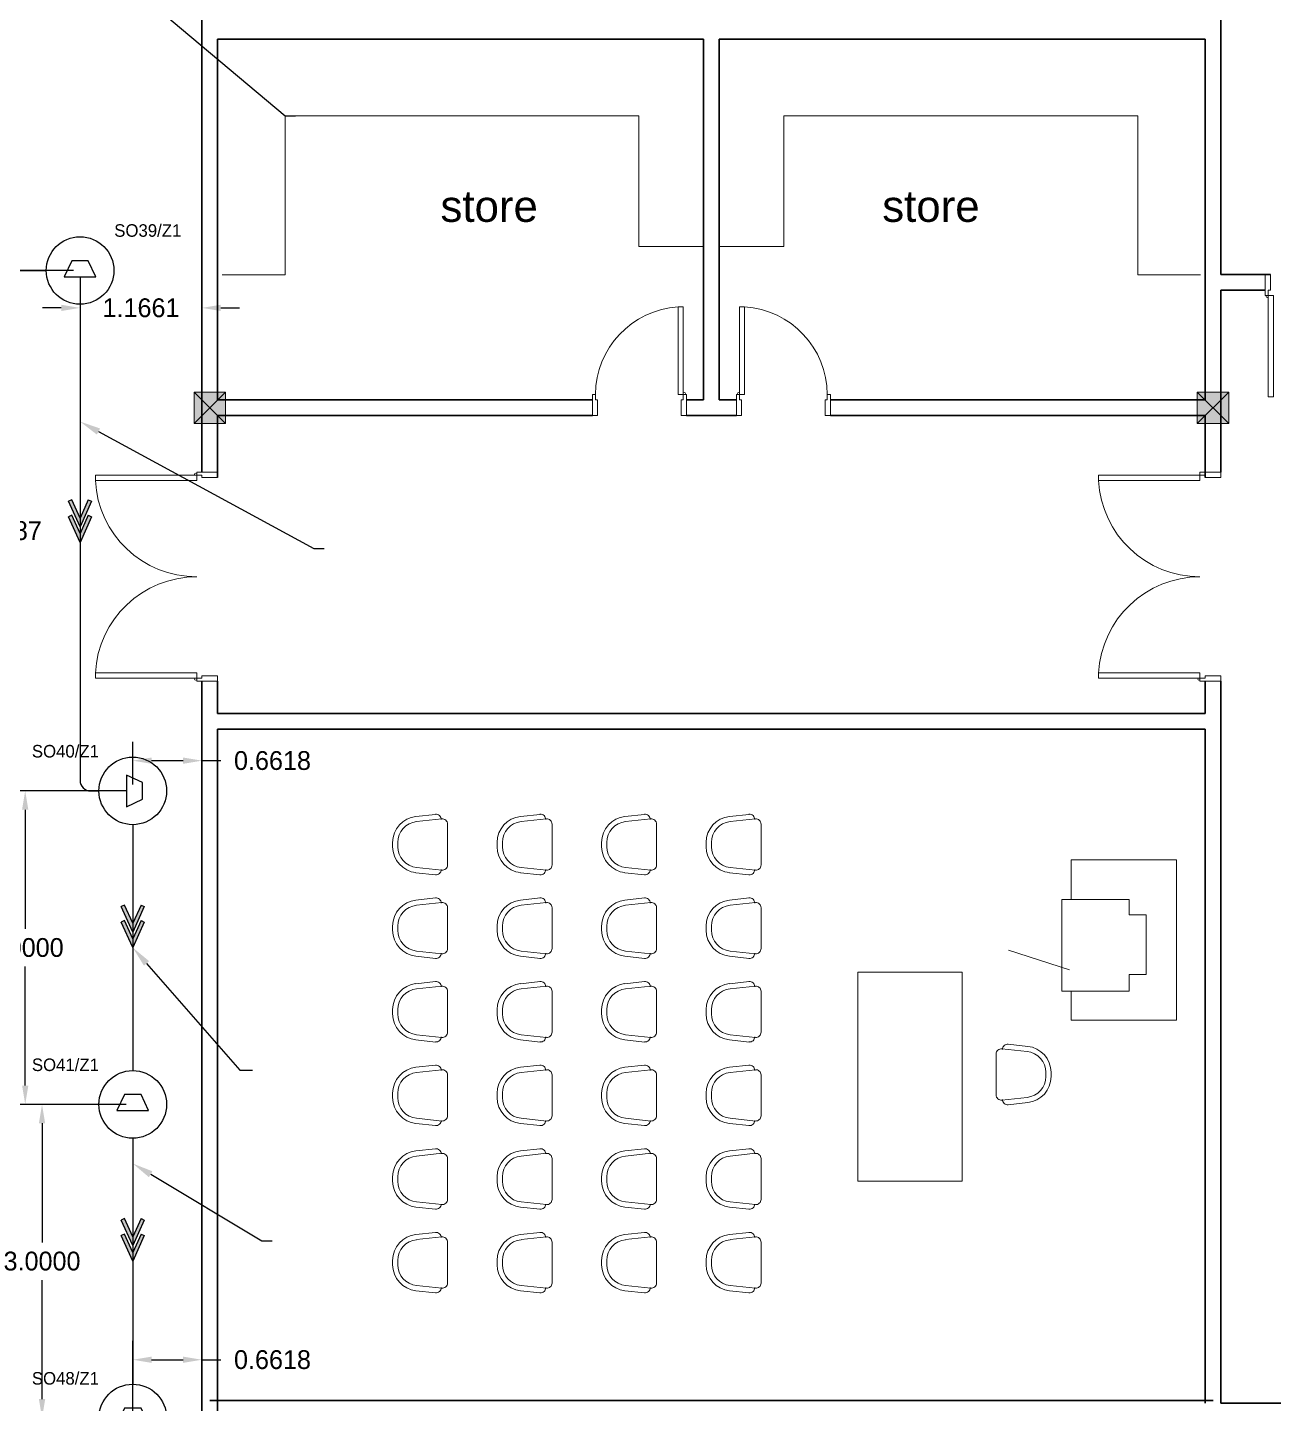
# Model space of a CAD drawing. Extents: x -3767 to 3861, y 250 to 646.
# Drawn here: x 15.66 to 27.58, y 348.67 to 361.84 of the extents above; entities that cross this region are included whole.
import ezdxf
from ezdxf import colors
from ezdxf.entities.mleader import LeaderData, LeaderLine
from ezdxf.enums import TextEntityAlignment as Align
from ezdxf.math import Vec2, Vec3

# ---------------------------------------------------------------- set-up
doc = ezdxf.new("R2010")
doc.units = 0
doc.header["$LTSCALE"] = 0.15
doc.layers.get('0').update_dxf_attribs({"color": 252})
doc.layers.get('Defpoints').update_dxf_attribs({"color": 252})
for name, color, linetype, lineweight in [('0 criticalllllll', 4, 'Continuous', 13), ('anal', 252, 'Continuous', 20), ('DOOR', 252, 'Continuous', 20), ('elev', 252, 'Continuous', 9), ('FUR', 252, 'Continuous', 9), ('sofa', 252, 'Continuous', 9), ('wall', 252, 'Continuous', 30)]:
    doc.layers.add(name, color=color, linetype=linetype, lineweight=lineweight)
for name, color, linetype in [('0 sockets', 252, 'Continuous'), ('0 sound', 252, 'Continuous'), ('00-BT-TEXT', 2, 'Continuous'), ('AUTOINCR', 7, 'Continuous'), ('d1', 252, 'Continuous'), ('FIRE_LOOP', 7, 'Continuous')]:
    doc.layers.add(name, color=color, linetype=linetype)
doc.dimstyles.get("Standard").update_dxf_attribs({"dimtxt": 0.18, "dimasz": 0.18, "dimexe": 0.18, "dimexo": 0.0625, "dimgap": 0.09, "dimtad": 0, "dimtih": 1, "dimtoh": 1, "dimdec": 4, "dimzin": 0, "dimdsep": 46, "dimtxsty": 'Standard', "dimcen": 0.09, "dimadec": 0, "dimazin": 0, "dimtfac": 1, "dimtdec": 4, "dimtofl": 0, "dimtmove": 0, "dimatfit": 3, "dimfxl": 1, "dimtolj": 1, "dimtzin": 0, "dimarcsym": 0})

# ---------------------------------------------------------------- blocks, each defined once
blk = doc.blocks.new('ARCH')
at = {"layer": 'anal'}
for points in [[(17.55, 358.35), (17.25, 358.35), (17.25, 358.05), (17.55, 358.05)], [(27.15, 358.35), (26.85, 358.35), (26.85, 358.05), (27.15, 358.05)]]:
    blk.add_hatch(color=256, dxfattribs=at).paths.add_polyline_path(points)
for p, q in [((17.25, 358.35), (17.55, 358.05)), ((17.55, 358.35), (17.25, 358.05)), ((17.55, 358.35), (17.25, 358.35)), ((17.25, 358.35), (17.25, 358.05)), ((17.55, 358.05), (17.55, 358.35)), ((26.85, 358.35), (27.15, 358.05)), ((27.15, 358.35), (26.85, 358.05)), ((27.15, 358.35), (26.85, 358.35)), ((26.85, 358.35), (26.85, 358.05)), ((27.15, 358.05), (27.15, 358.35)), ((17.25, 358.05), (17.55, 358.05)), ((26.85, 358.05), (27.15, 358.05))]:
    blk.add_line(p, q, dxfattribs=at)
at = {"layer": 'DOOR'}
for points in [[(27.529, 359.275), (27.499, 359.275), (27.499, 359.475), (27.549, 359.475), (27.549, 359.325), (27.529, 359.325)], [(27.529, 359.275), (27.529, 358.305), (27.579, 358.305), (27.579, 359.275)], [(21.931, 358.325), (21.931, 359.165), (21.883, 359.165), (21.883, 358.325)], [(22.469, 358.325), (22.469, 359.165), (22.517, 359.165), (22.517, 358.325)], [(21.091, 358.325), (21.061, 358.325), (21.061, 358.125), (21.111, 358.125), (21.111, 358.275), (21.091, 358.275)], [(21.931, 358.325), (21.961, 358.325), (21.961, 358.125), (21.911, 358.125), (21.911, 358.275), (21.931, 358.275)], [(22.469, 358.325), (22.439, 358.325), (22.439, 358.125), (22.489, 358.125), (22.489, 358.275), (22.469, 358.275)], [(23.309, 358.325), (23.339, 358.325), (23.339, 358.125), (23.289, 358.125), (23.289, 358.275), (23.309, 358.275)], [(17.275, 357.553), (17.275, 357.583), (17.475, 357.583), (17.475, 357.533), (17.325, 357.533), (17.325, 357.553)], [(26.875, 357.553), (26.875, 357.583), (27.075, 357.583), (27.075, 357.533), (26.925, 357.533), (26.925, 357.553)], [(17.275, 357.553), (16.305, 357.553), (16.305, 357.503), (17.275, 357.503)], [(26.875, 357.553), (25.905, 357.553), (25.905, 357.503), (26.875, 357.503)], [(17.275, 355.613), (16.305, 355.613), (16.305, 355.663), (17.275, 355.663)], [(17.275, 355.613), (17.275, 355.583), (17.475, 355.583), (17.475, 355.633), (17.325, 355.633), (17.325, 355.613)], [(26.875, 355.613), (25.905, 355.613), (25.905, 355.663), (26.875, 355.663)], [(26.875, 355.613), (26.875, 355.583), (27.075, 355.583), (27.075, 355.633), (26.925, 355.633), (26.925, 355.613)]]:
    blk.add_lwpolyline(points, close=True, dxfattribs=at)
for centre in [(27.519, 359.265), (21.941, 358.335), (22.459, 358.335), (17.265, 357.563), (17.265, 355.603), (26.865, 355.603)]:
    blk.add_circle(centre, 0.01, dxfattribs=at)
for centre, radius, start, end in [((21.936, 358.322), 0.845, 93.6111, 179.7782), ((22.464, 358.322), 0.845, 0.2218, 86.3889), ((17.275, 357.553), 0.971, 182.9508, 270), ((26.875, 357.553), 0.971, 182.9508, 270), ((17.275, 355.611), 0.971, 90, 177.0492), ((26.875, 355.611), 0.971, 90, 177.0492)]:
    blk.add_arc(centre, radius, start, end, dxfattribs=at)
at = {"layer": 'elev', "ltscale": 0.5}
for p, q in [((26.651, 353.873), (25.642, 353.873)), ((25.642, 353.873), (25.642, 353.493)), ((26.651, 352.339), (26.651, 353.873)), ((25.555, 353.493), (25.555, 352.617)), ((26.198, 353.493), (25.555, 353.493)), ((26.198, 353.347), (26.198, 353.493)), ((26.359, 353.347), (26.198, 353.347)), ((26.359, 352.777), (26.359, 353.347)), ((25.628, 352.821), (25.043, 353.011)), ((26.198, 352.777), (26.359, 352.777)), ((26.198, 352.617), (26.198, 352.777)), ((25.555, 352.617), (26.198, 352.617)), ((25.642, 352.617), (25.642, 352.339)), ((25.642, 352.339), (26.651, 352.339))]:
    blk.add_line(p, q, dxfattribs=at)
at = {"layer": 'FUR'}
for p, q in [((19.56, 354.309), (19.373, 354.289)), ((20.56, 354.309), (20.373, 354.289)), ((21.56, 354.309), (21.373, 354.289)), ((22.56, 354.309), (22.373, 354.289)), ((19.621, 354.266), (19.379, 354.24)), ((19.675, 354.216), (19.675, 353.825)), ((20.621, 354.266), (20.379, 354.24)), ((20.675, 354.216), (20.675, 353.825)), ((21.621, 354.266), (21.379, 354.24)), ((21.675, 354.216), (21.675, 353.825)), ((22.621, 354.266), (22.379, 354.24)), ((22.675, 354.216), (22.675, 353.825)), ((19.15, 354), (19.15, 354.041)), ((19.2, 354), (19.2, 354.041)), ((20.15, 354), (20.15, 354.041)), ((20.2, 354), (20.2, 354.041)), ((21.15, 354), (21.15, 354.041)), ((21.2, 354), (21.2, 354.041)), ((22.15, 354), (22.15, 354.041)), ((22.2, 354), (22.2, 354.041)), ((19.56, 353.731), (19.373, 353.751)), ((19.621, 353.775), (19.379, 353.801)), ((20.56, 353.731), (20.373, 353.751)), ((20.621, 353.775), (20.379, 353.801)), ((21.56, 353.731), (21.373, 353.751)), ((21.621, 353.775), (21.379, 353.801)), ((22.56, 353.731), (22.373, 353.751)), ((22.621, 353.775), (22.379, 353.801)), ((19.56, 353.509), (19.373, 353.489)), ((20.56, 353.509), (20.373, 353.489)), ((21.56, 353.509), (21.373, 353.489)), ((22.56, 353.509), (22.373, 353.489)), ((19.621, 353.466), (19.379, 353.44)), ((19.675, 353.416), (19.675, 353.025)), ((20.621, 353.466), (20.379, 353.44)), ((20.675, 353.416), (20.675, 353.025)), ((21.621, 353.466), (21.379, 353.44)), ((21.675, 353.416), (21.675, 353.025)), ((22.621, 353.466), (22.379, 353.44)), ((22.675, 353.416), (22.675, 353.025)), ((19.15, 353.2), (19.15, 353.241)), ((19.2, 353.2), (19.2, 353.241)), ((20.15, 353.2), (20.15, 353.241)), ((20.2, 353.2), (20.2, 353.241)), ((21.15, 353.2), (21.15, 353.241)), ((21.2, 353.2), (21.2, 353.241)), ((22.15, 353.2), (22.15, 353.241)), ((22.2, 353.2), (22.2, 353.241)), ((19.621, 352.975), (19.379, 353.001)), ((20.621, 352.975), (20.379, 353.001)), ((21.621, 352.975), (21.379, 353.001)), ((22.621, 352.975), (22.379, 353.001)), ((19.56, 352.931), (19.373, 352.951)), ((20.56, 352.931), (20.373, 352.951)), ((21.56, 352.931), (21.373, 352.951)), ((22.56, 352.931), (22.373, 352.951)), ((19.56, 352.709), (19.373, 352.689)), ((20.56, 352.709), (20.373, 352.689)), ((21.56, 352.709), (21.373, 352.689)), ((22.56, 352.709), (22.373, 352.689)), ((23.6, 352.8), (23.6, 350.8)), ((24.6, 352.8), (23.6, 352.8)), ((24.6, 350.8), (24.6, 352.8)), ((19.621, 352.666), (19.379, 352.64)), ((19.675, 352.616), (19.675, 352.225)), ((20.621, 352.666), (20.379, 352.64)), ((20.675, 352.616), (20.675, 352.225)), ((21.621, 352.666), (21.379, 352.64)), ((21.675, 352.616), (21.675, 352.225)), ((22.621, 352.666), (22.379, 352.64)), ((22.675, 352.616), (22.675, 352.225)), ((19.15, 352.4), (19.15, 352.441)), ((19.2, 352.4), (19.2, 352.441)), ((20.15, 352.4), (20.15, 352.441)), ((20.2, 352.4), (20.2, 352.441)), ((21.15, 352.4), (21.15, 352.441)), ((21.2, 352.4), (21.2, 352.441)), ((22.15, 352.4), (22.15, 352.441)), ((22.2, 352.4), (22.2, 352.441)), ((19.621, 352.175), (19.379, 352.201)), ((20.621, 352.175), (20.379, 352.201)), ((21.621, 352.175), (21.379, 352.201)), ((22.621, 352.175), (22.379, 352.201)), ((19.56, 352.131), (19.373, 352.151)), ((20.56, 352.131), (20.373, 352.151)), ((21.56, 352.131), (21.373, 352.151)), ((22.56, 352.131), (22.373, 352.151)), ((24.979, 352.066), (25.221, 352.04)), ((25.04, 352.109), (25.227, 352.089)), ((19.56, 351.909), (19.373, 351.889)), ((20.56, 351.909), (20.373, 351.889)), ((21.56, 351.909), (21.373, 351.889)), ((22.56, 351.909), (22.373, 351.889)), ((24.925, 352.016), (24.925, 351.625)), ((19.621, 351.866), (19.379, 351.84)), ((19.675, 351.816), (19.675, 351.425)), ((20.621, 351.866), (20.379, 351.84)), ((20.675, 351.816), (20.675, 351.425)), ((21.621, 351.866), (21.379, 351.84)), ((21.675, 351.816), (21.675, 351.425)), ((22.621, 351.866), (22.379, 351.84)), ((22.675, 351.816), (22.675, 351.425)), ((25.4, 351.8), (25.4, 351.841)), ((25.45, 351.8), (25.45, 351.841)), ((19.15, 351.6), (19.15, 351.641)), ((19.2, 351.6), (19.2, 351.641)), ((20.15, 351.6), (20.15, 351.641)), ((20.2, 351.6), (20.2, 351.641)), ((21.15, 351.6), (21.15, 351.641)), ((21.2, 351.6), (21.2, 351.641)), ((22.15, 351.6), (22.15, 351.641)), ((22.2, 351.6), (22.2, 351.641)), ((24.979, 351.575), (25.221, 351.601)), ((25.04, 351.531), (25.227, 351.551)), ((19.621, 351.375), (19.379, 351.401)), ((20.621, 351.375), (20.379, 351.401)), ((21.621, 351.375), (21.379, 351.401)), ((22.621, 351.375), (22.379, 351.401)), ((19.56, 351.331), (19.373, 351.351)), ((20.56, 351.331), (20.373, 351.351)), ((21.56, 351.331), (21.373, 351.351)), ((22.56, 351.331), (22.373, 351.351)), ((19.56, 351.109), (19.373, 351.089)), ((20.56, 351.109), (20.373, 351.089)), ((21.56, 351.109), (21.373, 351.089)), ((22.56, 351.109), (22.373, 351.089)), ((19.621, 351.066), (19.379, 351.04)), ((19.675, 351.016), (19.675, 350.625)), ((20.621, 351.066), (20.379, 351.04)), ((20.675, 351.016), (20.675, 350.625)), ((21.621, 351.066), (21.379, 351.04)), ((21.675, 351.016), (21.675, 350.625)), ((22.621, 351.066), (22.379, 351.04)), ((22.675, 351.016), (22.675, 350.625)), ((19.15, 350.8), (19.15, 350.841)), ((19.2, 350.8), (19.2, 350.841)), ((20.15, 350.8), (20.15, 350.841)), ((20.2, 350.8), (20.2, 350.841)), ((21.15, 350.8), (21.15, 350.841)), ((21.2, 350.8), (21.2, 350.841)), ((22.15, 350.8), (22.15, 350.841)), ((22.2, 350.8), (22.2, 350.841)), ((23.6, 350.8), (24.6, 350.8)), ((19.621, 350.575), (19.379, 350.601)), ((20.621, 350.575), (20.379, 350.601)), ((21.621, 350.575), (21.379, 350.601)), ((22.621, 350.575), (22.379, 350.601)), ((19.56, 350.531), (19.373, 350.551)), ((20.56, 350.531), (20.373, 350.551)), ((21.56, 350.531), (21.373, 350.551)), ((22.56, 350.531), (22.373, 350.551)), ((19.56, 350.309), (19.373, 350.289)), ((19.621, 350.266), (19.379, 350.24)), ((19.675, 350.216), (19.675, 349.825)), ((20.56, 350.309), (20.373, 350.289)), ((20.621, 350.266), (20.379, 350.24)), ((20.675, 350.216), (20.675, 349.825)), ((21.56, 350.309), (21.373, 350.289)), ((21.621, 350.266), (21.379, 350.24)), ((21.675, 350.216), (21.675, 349.825)), ((22.56, 350.309), (22.373, 350.289)), ((22.621, 350.266), (22.379, 350.24)), ((22.675, 350.216), (22.675, 349.825)), ((19.15, 350), (19.15, 350.041)), ((19.2, 350), (19.2, 350.041)), ((20.15, 350), (20.15, 350.041)), ((20.2, 350), (20.2, 350.041)), ((21.15, 350), (21.15, 350.041)), ((21.2, 350), (21.2, 350.041)), ((22.15, 350), (22.15, 350.041)), ((22.2, 350), (22.2, 350.041)), ((19.621, 349.775), (19.379, 349.801)), ((20.621, 349.775), (20.379, 349.801)), ((21.621, 349.775), (21.379, 349.801)), ((22.621, 349.775), (22.379, 349.801)), ((19.56, 349.731), (19.373, 349.751)), ((20.56, 349.731), (20.373, 349.751)), ((21.56, 349.731), (21.373, 349.751)), ((22.56, 349.731), (22.373, 349.751))]:
    blk.add_line(p, q, dxfattribs=at)
for centre, radius, start, end in [((19.4, 354.041), 0.25, 96.143, 180), ((19.565, 354.26), 0.05, 0, 96.143), ((20.4, 354.041), 0.25, 96.143, 180), ((20.565, 354.26), 0.05, 0, 96.143), ((21.4, 354.041), 0.25, 96.143, 180), ((21.565, 354.26), 0.05, 0, 96.143), ((22.4, 354.041), 0.25, 96.143, 180), ((22.565, 354.26), 0.05, 0, 96.143), ((19.4, 354.041), 0.2, 96.143, 180), ((19.625, 354.216), 0.05, 0, 94.9697), ((20.4, 354.041), 0.2, 96.143, 180), ((20.625, 354.216), 0.05, 0, 94.9697), ((21.4, 354.041), 0.2, 96.143, 180), ((21.625, 354.216), 0.05, 0, 94.9697), ((22.4, 354.041), 0.2, 96.143, 180), ((22.625, 354.216), 0.05, 0, 94.9697), ((19.4, 354), 0.25, 180, 263.857), ((19.4, 354), 0.2, 180, 263.857), ((20.4, 354), 0.25, 180, 263.857), ((20.4, 354), 0.2, 180, 263.857), ((21.4, 354), 0.25, 180, 263.857), ((21.4, 354), 0.2, 180, 263.857), ((22.4, 354), 0.25, 180, 263.857), ((22.4, 354), 0.2, 180, 263.857), ((19.565, 353.781), 0.05, 263.857, 0), ((19.625, 353.825), 0.05, 265.0303, 0), ((20.565, 353.781), 0.05, 263.857, 0), ((20.625, 353.825), 0.05, 265.0303, 0), ((21.565, 353.781), 0.05, 263.857, 0), ((21.625, 353.825), 0.05, 265.0303, 0), ((22.565, 353.781), 0.05, 263.857, 0), ((22.625, 353.825), 0.05, 265.0303, 0), ((19.4, 353.241), 0.25, 96.143, 180), ((19.565, 353.46), 0.05, 0, 96.143), ((20.4, 353.241), 0.25, 96.143, 180), ((20.565, 353.46), 0.05, 0, 96.143), ((21.4, 353.241), 0.25, 96.143, 180), ((21.565, 353.46), 0.05, 0, 96.143), ((22.4, 353.241), 0.25, 96.143, 180), ((22.565, 353.46), 0.05, 0, 96.143), ((19.4, 353.241), 0.2, 96.143, 180), ((19.625, 353.416), 0.05, 0, 94.9697), ((20.4, 353.241), 0.2, 96.143, 180), ((20.625, 353.416), 0.05, 0, 94.9697), ((21.4, 353.241), 0.2, 96.143, 180), ((21.625, 353.416), 0.05, 0, 94.9697), ((22.4, 353.241), 0.2, 96.143, 180), ((22.625, 353.416), 0.05, 0, 94.9697), ((19.4, 353.2), 0.25, 180, 263.857), ((19.4, 353.2), 0.2, 180, 263.857), ((20.4, 353.2), 0.25, 180, 263.857), ((20.4, 353.2), 0.2, 180, 263.857), ((21.4, 353.2), 0.25, 180, 263.857), ((21.4, 353.2), 0.2, 180, 263.857), ((22.4, 353.2), 0.25, 180, 263.857), ((22.4, 353.2), 0.2, 180, 263.857), ((19.565, 352.981), 0.05, 263.857, 0), ((19.625, 353.025), 0.05, 265.0303, 0), ((20.565, 352.981), 0.05, 263.857, 0), ((20.625, 353.025), 0.05, 265.0303, 0), ((21.565, 352.981), 0.05, 263.857, 0), ((21.625, 353.025), 0.05, 265.0303, 0), ((22.565, 352.981), 0.05, 263.857, 0), ((22.625, 353.025), 0.05, 265.0303, 0), ((19.4, 352.441), 0.25, 96.143, 180), ((19.565, 352.66), 0.05, 0, 96.143), ((20.4, 352.441), 0.25, 96.143, 180), ((20.565, 352.66), 0.05, 0, 96.143), ((21.4, 352.441), 0.25, 96.143, 180), ((21.565, 352.66), 0.05, 0, 96.143), ((22.4, 352.441), 0.25, 96.143, 180), ((22.565, 352.66), 0.05, 0, 96.143), ((19.4, 352.441), 0.2, 96.143, 180), ((19.625, 352.616), 0.05, 0, 94.9697), ((20.4, 352.441), 0.2, 96.143, 180), ((20.625, 352.616), 0.05, 0, 94.9697), ((21.4, 352.441), 0.2, 96.143, 180), ((21.625, 352.616), 0.05, 0, 94.9697), ((22.4, 352.441), 0.2, 96.143, 180), ((22.625, 352.616), 0.05, 0, 94.9697), ((19.4, 352.4), 0.25, 180, 263.857), ((19.4, 352.4), 0.2, 180, 263.857), ((20.4, 352.4), 0.25, 180, 263.857), ((20.4, 352.4), 0.2, 180, 263.857), ((21.4, 352.4), 0.25, 180, 263.857), ((21.4, 352.4), 0.2, 180, 263.857), ((22.4, 352.4), 0.25, 180, 263.857), ((22.4, 352.4), 0.2, 180, 263.857), ((19.565, 352.181), 0.05, 263.857, 0), ((19.625, 352.225), 0.05, 265.0303, 0), ((20.565, 352.181), 0.05, 263.857, 0), ((20.625, 352.225), 0.05, 265.0303, 0), ((21.565, 352.181), 0.05, 263.857, 0), ((21.625, 352.225), 0.05, 265.0303, 0), ((22.565, 352.181), 0.05, 263.857, 0), ((22.625, 352.225), 0.05, 265.0303, 0), ((24.975, 352.016), 0.05, 85.0303, 180), ((25.035, 352.06), 0.05, 83.857, 180), ((25.2, 351.841), 0.2, 0, 83.857), ((25.2, 351.841), 0.25, 0, 83.857), ((19.565, 351.86), 0.05, 0, 96.143), ((20.565, 351.86), 0.05, 0, 96.143), ((21.565, 351.86), 0.05, 0, 96.143), ((22.565, 351.86), 0.05, 0, 96.143), ((19.4, 351.641), 0.25, 96.143, 180), ((19.4, 351.641), 0.2, 96.143, 180), ((19.625, 351.816), 0.05, 0, 94.9697), ((20.4, 351.641), 0.25, 96.143, 180), ((20.4, 351.641), 0.2, 96.143, 180), ((20.625, 351.816), 0.05, 0, 94.9697), ((21.4, 351.641), 0.25, 96.143, 180), ((21.4, 351.641), 0.2, 96.143, 180), ((21.625, 351.816), 0.05, 0, 94.9697), ((22.4, 351.641), 0.25, 96.143, 180), ((22.4, 351.641), 0.2, 96.143, 180), ((22.625, 351.816), 0.05, 0, 94.9697), ((25.2, 351.8), 0.2, 276.143, 0), ((25.2, 351.8), 0.25, 276.143, 0), ((19.4, 351.6), 0.25, 180, 263.857), ((19.4, 351.6), 0.2, 180, 263.857), ((20.4, 351.6), 0.25, 180, 263.857), ((20.4, 351.6), 0.2, 180, 263.857), ((21.4, 351.6), 0.25, 180, 263.857), ((21.4, 351.6), 0.2, 180, 263.857), ((22.4, 351.6), 0.25, 180, 263.857), ((22.4, 351.6), 0.2, 180, 263.857), ((24.975, 351.625), 0.05, 180, 274.9697), ((25.035, 351.581), 0.05, 180, 276.143), ((19.565, 351.381), 0.05, 263.857, 0), ((19.625, 351.425), 0.05, 265.0303, 0), ((20.565, 351.381), 0.05, 263.857, 0), ((20.625, 351.425), 0.05, 265.0303, 0), ((21.565, 351.381), 0.05, 263.857, 0), ((21.625, 351.425), 0.05, 265.0303, 0), ((22.565, 351.381), 0.05, 263.857, 0), ((22.625, 351.425), 0.05, 265.0303, 0), ((19.565, 351.06), 0.05, 0, 96.143), ((20.565, 351.06), 0.05, 0, 96.143), ((21.565, 351.06), 0.05, 0, 96.143), ((22.565, 351.06), 0.05, 0, 96.143), ((19.4, 350.841), 0.25, 96.143, 180), ((19.4, 350.841), 0.2, 96.143, 180), ((19.625, 351.016), 0.05, 0, 94.9697), ((20.4, 350.841), 0.25, 96.143, 180), ((20.4, 350.841), 0.2, 96.143, 180), ((20.625, 351.016), 0.05, 0, 94.9697), ((21.4, 350.841), 0.25, 96.143, 180), ((21.4, 350.841), 0.2, 96.143, 180), ((21.625, 351.016), 0.05, 0, 94.9697), ((22.4, 350.841), 0.25, 96.143, 180), ((22.4, 350.841), 0.2, 96.143, 180), ((22.625, 351.016), 0.05, 0, 94.9697), ((19.4, 350.8), 0.25, 180, 263.857), ((19.4, 350.8), 0.2, 180, 263.857), ((20.4, 350.8), 0.25, 180, 263.857), ((20.4, 350.8), 0.2, 180, 263.857), ((21.4, 350.8), 0.25, 180, 263.857), ((21.4, 350.8), 0.2, 180, 263.857), ((22.4, 350.8), 0.25, 180, 263.857), ((22.4, 350.8), 0.2, 180, 263.857), ((19.625, 350.625), 0.05, 265.0303, 0), ((20.625, 350.625), 0.05, 265.0303, 0), ((21.625, 350.625), 0.05, 265.0303, 0), ((22.625, 350.625), 0.05, 265.0303, 0), ((19.565, 350.581), 0.05, 263.857, 0), ((20.565, 350.581), 0.05, 263.857, 0), ((21.565, 350.581), 0.05, 263.857, 0), ((22.565, 350.581), 0.05, 263.857, 0), ((19.4, 350.041), 0.25, 96.143, 180), ((19.4, 350.041), 0.2, 96.143, 180), ((19.565, 350.26), 0.05, 0, 96.143), ((19.625, 350.216), 0.05, 0, 94.9697), ((20.4, 350.041), 0.25, 96.143, 180), ((20.4, 350.041), 0.2, 96.143, 180), ((20.565, 350.26), 0.05, 0, 96.143), ((20.625, 350.216), 0.05, 0, 94.9697), ((21.4, 350.041), 0.25, 96.143, 180), ((21.4, 350.041), 0.2, 96.143, 180), ((21.565, 350.26), 0.05, 0, 96.143), ((21.625, 350.216), 0.05, 0, 94.9697), ((22.4, 350.041), 0.25, 96.143, 180), ((22.4, 350.041), 0.2, 96.143, 180), ((22.565, 350.26), 0.05, 0, 96.143), ((22.625, 350.216), 0.05, 0, 94.9697), ((19.4, 350), 0.25, 180, 263.857), ((19.4, 350), 0.2, 180, 263.857), ((20.4, 350), 0.25, 180, 263.857), ((20.4, 350), 0.2, 180, 263.857), ((21.4, 350), 0.25, 180, 263.857), ((21.4, 350), 0.2, 180, 263.857), ((22.4, 350), 0.25, 180, 263.857), ((22.4, 350), 0.2, 180, 263.857), ((19.625, 349.825), 0.05, 265.0303, 0), ((20.625, 349.825), 0.05, 265.0303, 0), ((21.625, 349.825), 0.05, 265.0303, 0), ((22.625, 349.825), 0.05, 265.0303, 0), ((19.565, 349.781), 0.05, 263.857, 0), ((20.565, 349.781), 0.05, 263.857, 0), ((21.565, 349.781), 0.05, 263.857, 0), ((22.565, 349.781), 0.05, 263.857, 0)]:
    blk.add_arc(centre, radius, start, end, dxfattribs=at)
at = {"layer": 'sofa'}
for p, q in [((18.12, 360.992), (21.506, 360.992)), ((18.12, 359.471), (18.12, 360.992)), ((21.506, 360.992), (21.506, 359.743)), ((22.894, 360.992), (22.894, 359.743)), ((26.28, 360.992), (22.894, 360.992)), ((26.28, 359.471), (26.28, 360.992)), ((21.506, 359.743), (22.125, 359.743)), ((22.894, 359.743), (22.275, 359.743)), ((17.52, 359.471), (18.12, 359.471)), ((26.88, 359.471), (26.28, 359.471))]:
    blk.add_line(p, q, dxfattribs=at)
at = {"layer": 'wall'}
for p, q in [((17.325, 365.475), (17.325, 357.583)), ((27.074, 362.204), (27.075, 359.475)), ((22.125, 361.725), (17.475, 361.725)), ((17.475, 361.725), (17.475, 360.675)), ((17.475, 361.725), (17.475, 358.275)), ((22.125, 361.725), (22.125, 358.275)), ((26.925, 361.725), (22.275, 361.725)), ((22.275, 361.725), (22.275, 358.275)), ((26.925, 361.725), (26.925, 360.675)), ((26.925, 361.725), (26.925, 358.275)), ((27.549, 359.475), (27.075, 359.475)), ((27.499, 359.325), (27.075, 359.325)), ((27.075, 359.325), (27.075, 358.275)), ((21.061, 358.275), (17.475, 358.275)), ((22.125, 358.275), (21.961, 358.275)), ((22.439, 358.275), (22.275, 358.275)), ((23.925, 358.275), (23.339, 358.275)), ((26.925, 358.275), (23.911, 358.275)), ((27.075, 358.282), (27.075, 357.583)), ((27.075, 358.282), (27.075, 357.583)), ((21.061, 358.125), (17.475, 358.125)), ((17.475, 358.125), (17.475, 357.533)), ((22.439, 358.125), (21.961, 358.125)), ((23.925, 358.125), (23.339, 358.125)), ((26.925, 358.125), (23.917, 358.125)), ((26.925, 358.125), (26.925, 357.533)), ((26.925, 358.125), (26.925, 357.533)), ((17.325, 355.583), (17.325, 348.6)), ((17.475, 355.583), (17.475, 355.275)), ((26.925, 355.583), (26.925, 355.275)), ((27.075, 355.583), (27.075, 348.675)), ((26.925, 355.451), (26.925, 355.275)), ((27.075, 355.401), (27.075, 352.8)), ((23.925, 355.275), (17.475, 355.275)), ((26.925, 355.275), (23.858, 355.275)), ((24, 355.125), (17.475, 355.125)), ((17.475, 355.125), (17.475, 348.6)), ((26.925, 355.125), (24, 355.125)), ((26.925, 355.125), (26.925, 354.525)), ((26.925, 355.125), (26.925, 354.525)), ((26.925, 354.525), (26.925, 353.75)), ((26.925, 354.525), (26.925, 353.75)), ((26.925, 353.823), (26.925, 352.983)), ((26.925, 353.65), (26.925, 353.15)), ((26.925, 353.15), (26.925, 353.65)), ((26.925, 353.65), (26.925, 353.15)), ((26.925, 353.65), (26.925, 353.15)), ((26.925, 353.05), (26.925, 348.675)), ((26.925, 353.05), (26.925, 352.8)), ((27, 348.7), (17.4, 348.7)), ((29.925, 348.675), (27.075, 348.675)), ((27, 348.5), (17.4, 348.5))]:
    blk.add_line(p, q, dxfattribs=at)
at = {"layer": 'd1', "char_height": 0.3, "width": 2.4256, "attachment_point": 1}
for insert in [(19.608, 360.278), (23.835, 360.278)]:
    blk.add_mtext('{\\fArial|b0|i0|c0|p34;store}', dxfattribs=dict(at, insert=insert))
blk = doc.blocks.new('T-PA01')
at = {"color": 6}
for p, q in [((36.5, 93.9), (-57.9, 48.8)), ((36.5, -93.9), (36.5, 93.9)), ((-57.9, 48.8), (-57.9, -48.8)), ((-57.9, -48.8), (36.5, -93.9))]:
    blk.add_line(p, q, dxfattribs=at)
blk.add_circle((0, 0), 200, dxfattribs=at)
blk = doc.blocks.new('*D135')
at = {"layer": '0 sound', "color": 0, "lineweight": -2, "transparency": 16777216}
for p, q in [((16.159, 359.45), (16.159, 358.975)), ((17.325, 359.45), (17.325, 358.975)), ((15.979, 359.155), (15.799, 359.155)), ((17.505, 359.155), (17.685, 359.155))]:
    blk.add_line(p, q, dxfattribs=at)
at = {"layer": '0 sound', "color": 0, "transparency": 16777216}
for points in [[(15.979, 359.185), (15.979, 359.125), (16.159, 359.155)], [(17.505, 359.185), (17.505, 359.125), (17.325, 359.155)]]:
    blk.add_solid(points, dxfattribs=at)
at = {"layer": 'Defpoints', "color": 0, "transparency": 16777216}
for p in [(16.159, 359.513), (17.325, 359.513), (17.325, 359.155)]:
    blk.add_point(p, dxfattribs=at)
at = {"layer": '0 sound', "color": 0, "transparency": 16777216, "insert": (16.742, 359.155), "char_height": 0.18, "attachment_point": 5}
blk.add_mtext('\\A1;1.1661', dxfattribs=at)
blk = doc.blocks.new('*D136')
at = {"layer": '0 sound', "color": 0, "lineweight": -2, "transparency": 16777216}
for p, q in [((16.096, 359.513), (15.245, 359.513)), ((15.425, 359.333), (15.425, 357.203)), ((15.425, 354.714), (15.425, 356.843)), ((16.601, 354.534), (15.245, 354.534))]:
    blk.add_line(p, q, dxfattribs=at)
at = {"layer": '0 sound', "color": 0, "transparency": 16777216}
for points in [[(15.395, 359.333), (15.455, 359.333), (15.425, 359.513)], [(15.395, 354.714), (15.455, 354.714), (15.425, 354.534)]]:
    blk.add_solid(points, dxfattribs=at)
at = {"layer": 'Defpoints', "color": 0, "transparency": 16777216}
for p in [(16.159, 359.513), (15.425, 354.534), (16.663, 354.534)]:
    blk.add_point(p, dxfattribs=at)
at = {"layer": '0 sound', "color": 0, "transparency": 16777216, "insert": (15.425, 357.023), "char_height": 0.18, "attachment_point": 5}
blk.add_mtext('\\A1;4.9787', dxfattribs=at)
blk = doc.blocks.new('*D137')
at = {"layer": '0 sound', "color": 0, "lineweight": -2, "transparency": 16777216}
for p, q in [((16.663, 354.596), (16.663, 355.003)), ((17.325, 354.596), (17.325, 355.003)), ((16.843, 354.823), (17.145, 354.823)), ((17.325, 354.823), (17.505, 354.823))]:
    blk.add_line(p, q, dxfattribs=at)
at = {"layer": '0 sound', "color": 0, "transparency": 16777216}
for points in [[(16.843, 354.853), (16.843, 354.793), (16.663, 354.823)], [(17.145, 354.853), (17.145, 354.793), (17.325, 354.823)]]:
    blk.add_solid(points, dxfattribs=at)
at = {"layer": 'Defpoints', "color": 0, "transparency": 16777216}
for p in [(17.325, 354.823), (16.663, 354.534), (17.325, 354.534)]:
    blk.add_point(p, dxfattribs=at)
at = {"layer": '0 sound', "color": 0, "transparency": 16777216, "insert": (18, 354.823), "char_height": 0.18, "attachment_point": 5}
blk.add_mtext('\\A1;0.6618', dxfattribs=at)
blk = doc.blocks.new('*D138')
at = {"layer": '0 sound', "color": 0, "lineweight": -2, "transparency": 16777216}
for p, q in [((16.601, 354.534), (15.454, 354.534)), ((15.634, 354.354), (15.634, 353.214)), ((15.634, 351.714), (15.634, 352.854)), ((16.601, 351.534), (15.454, 351.534))]:
    blk.add_line(p, q, dxfattribs=at)
at = {"layer": '0 sound', "color": 0, "transparency": 16777216}
for points in [[(15.604, 354.354), (15.664, 354.354), (15.634, 354.534)], [(15.604, 351.714), (15.664, 351.714), (15.634, 351.534)]]:
    blk.add_solid(points, dxfattribs=at)
at = {"layer": 'Defpoints', "color": 0, "transparency": 16777216}
for p in [(16.663, 354.534), (15.634, 351.534), (16.663, 351.534)]:
    blk.add_point(p, dxfattribs=at)
at = {"layer": '0 sound', "color": 0, "transparency": 16777216, "insert": (15.634, 353.034), "char_height": 0.18, "attachment_point": 5}
blk.add_mtext('\\A1;3.0000', dxfattribs=at)
blk = doc.blocks.new('*D139')
at = {"layer": '0 sound', "color": 0, "lineweight": -2, "transparency": 16777216}
for p, q in [((16.601, 351.534), (15.615, 351.534)), ((15.795, 351.354), (15.795, 350.214)), ((15.795, 348.714), (15.795, 349.854)), ((16.601, 348.534), (15.615, 348.534))]:
    blk.add_line(p, q, dxfattribs=at)
at = {"layer": '0 sound', "color": 0, "transparency": 16777216}
for points in [[(15.765, 351.354), (15.825, 351.354), (15.795, 351.534)], [(15.765, 348.714), (15.825, 348.714), (15.795, 348.534)]]:
    blk.add_solid(points, dxfattribs=at)
at = {"layer": 'Defpoints', "color": 0, "transparency": 16777216}
for p in [(16.663, 351.534), (15.795, 348.534), (16.663, 348.534)]:
    blk.add_point(p, dxfattribs=at)
at = {"layer": '0 sound', "color": 0, "transparency": 16777216, "insert": (15.795, 350.034), "char_height": 0.18, "attachment_point": 5}
blk.add_mtext('\\A1;3.0000', dxfattribs=at)
blk = doc.blocks.new('*D140')
at = {"layer": '0 sound', "color": 0, "lineweight": -2, "transparency": 16777216}
for p, q in [((16.663, 348.596), (16.663, 349.271)), ((17.325, 349.07), (17.325, 349.271)), ((16.843, 349.091), (17.145, 349.091)), ((17.325, 349.091), (17.505, 349.091))]:
    blk.add_line(p, q, dxfattribs=at)
at = {"layer": '0 sound', "color": 0, "transparency": 16777216}
for points in [[(16.843, 349.121), (16.843, 349.061), (16.663, 349.091)], [(17.145, 349.121), (17.145, 349.061), (17.325, 349.091)]]:
    blk.add_solid(points, dxfattribs=at)
at = {"layer": 'Defpoints', "color": 0, "transparency": 16777216}
for p in [(17.325, 349.091), (17.325, 349.008), (16.663, 348.534)]:
    blk.add_point(p, dxfattribs=at)
at = {"layer": '0 sound', "color": 0, "transparency": 16777216, "insert": (18, 349.091), "char_height": 0.18, "attachment_point": 5}
blk.add_mtext('\\A1;0.6618', dxfattribs=at)
blk = doc.blocks.new('ds')
h = blk.add_hatch(color=2)
h.dxf.hatch_style = 1
h.paths.add_polyline_path([(0.259, 0.079), (0.245, 0.11), (0, 0), (0.245, -0.11), (0.259, -0.079), (0.084, 0)])
at = {"layer": '0 sockets', "color": 3}
for points in [[(0.245, -0.11), (0, 0), (0.245, 0.11)], [(0.259, -0.079), (0.084, 0), (0.259, 0.079)], [(0.259, 0.079), (0.245, 0.11)], [(0.259, -0.079), (0.245, -0.11)]]:
    blk.add_lwpolyline(points, dxfattribs=at)
blk = doc.blocks.new('qa')
h = blk.add_hatch(color=1)
h.dxf.hatch_style = 1
h.paths.add_polyline_path([(0.259, 0.079), (0.245, 0.11), (0, 0), (0.245, -0.11), (0.259, -0.079), (0.084, 0)])
h.paths.add_polyline_path([(0.408, 0.079), (0.394, 0.11), (0.149, 0), (0.394, -0.11), (0.408, -0.079), (0.233, 0)])
h = blk.add_hatch(color=1)
h.dxf.hatch_style = 1
h.paths.add_polyline_path([(0.259, 0.079), (0.245, 0.11), (0, 0), (0.245, -0.11), (0.259, -0.079), (0.084, 0)])
at = {"layer": '0 sockets', "color": 3}
for p in [(0, 0), (0.149, 0)]:
    blk.add_blockref('ds', p, dxfattribs=at)

msp = doc.modelspace()

# ---------------------------------------------------------------- linework, layer by layer
at = {"layer": 'FIRE_LOOP', "color": 3}
for points in [[(14.17083, 362.36618), (14.17083, 359.61252, 0.41421356), (14.27083, 359.51252), (15.83551, 359.51252)], [(16.15894, 359.18909), (16.15894, 354.63381, 0.41421356), (16.25894, 354.53381), (16.3398, 354.53381)]]:
    msp.add_lwpolyline(points, format="xyb", dxfattribs=at)
for points in [[(16.66322, 354.21039), (16.66322, 351.85723)], [(16.66322, 351.21038), (16.66322, 348.85722)]]:
    msp.add_lwpolyline(points, dxfattribs=at)

# ---------------------------------------------------------------- block references
at = {"layer": '0 sockets', "color": 3}
msp.add_blockref('ARCH', (0, 0), dxfattribs=at)
at = {"layer": '0 sound', "xscale": 0.001617016088281897, "yscale": 0.001617016088281897, "zscale": 0.001617016088281897}
for p, rotation in [((16.15894, 359.51252), 270), ((16.66322, 354.53381), 180), ((16.66322, 351.5338), 270), ((16.66322, 348.53379), 270)]:
    msp.add_blockref('T-PA01', p, dxfattribs=dict(at, rotation=rotation))
at = {"layer": '0 sound', "color": 2, "rotation": 90}
for p in [(16.15894, 356.91145), (16.66322, 353.03381), (16.66322, 350.0338)]:
    msp.add_blockref('qa', p, dxfattribs=at)

# ---------------------------------------------------------------- texts
at = {"layer": 'AUTOINCR', "color": 1}
msp.add_text('SO39/Z1', height=0.12, dxfattribs=at).set_placement((16.48588, 359.79946), align=Align.BOTTOM_LEFT)
for s, p in [('SO40/Z1', (16.33982, 354.81721)), ('SO41/Z1', (16.33982, 351.8172)), ('SO48/Z1', (16.33982, 348.81719))]:
    msp.add_text(s, height=0.12, dxfattribs=at).set_placement(p, align=Align.BOTTOM_RIGHT)

# ---------------------------------------------------------------- dimensions: what is measured, and where the dimension line sits
at = {"layer": '0 sound', "color": 6}
for base, p1, p2, picture, middle in [((15.42486, 354.53381), (16.15894, 359.51252), (16.66322, 354.53381), '*D136', (15.42486, 357.02316)), ((15.63434, 351.5338), (16.66322, 354.53381), (16.66322, 351.5338), '*D138', (15.63434, 353.03381)), ((15.79477, 348.53379), (16.66322, 351.5338), (16.66322, 348.53379), '*D139', (15.79477, 350.0338))]:
    dim = msp.add_linear_dim(base=base, p1=p1, p2=p2, angle=90, dimstyle='Standard', dxfattribs=at)
    dim.commit()
    dim.dimension.update_dxf_attribs({"geometry": picture, "text_midpoint": middle})
for base, p1, p2, picture, middle in [((17.325, 359.15487), (16.15894, 359.51252), (17.325, 359.51252), '*D135', (16.74197, 359.15487)), ((17.325, 354.82322), (16.66322, 354.53381), (17.325, 354.53381), '*D137', (18, 354.82322)), ((17.325, 349.09114), (16.66322, 348.53379), (17.325, 349.008), '*D140', (18, 349.09114))]:
    dim = msp.add_linear_dim(base=base, p1=p1, p2=p2, dimstyle='Standard', dxfattribs=at)
    dim.commit()
    dim.dimension.update_dxf_attribs({"geometry": picture, "text_midpoint": middle})

# ---------------------------------------------------------------- leaders
at = {"layer": '0 criticalllllll', "color": 4}
ml = msp.add_multileader_mtext('Standard', dxfattribs=at)
ml.set_content('ZONE 02\\PUPVC CONDUIT 20 MM2\\P(2*1.5) MM2 CABLE\\PEXPOSED ABOVE FALSE CEILING\\PTYPICAL', color=6)
ml.set_leader_properties()
ml.build(insert=Vec2(0, 0))
ml.multileader.update_dxf_attribs({"text_right_attachment_type": 6, "dogleg_length": 0.1, "arrow_head_size": 0.2})
ctx = ml.context
ctx.base_point, ctx.char_height, ctx.arrow_head_size, ctx.landing_gap_size = Vec3(18.22021, 360.99174), 0.1, 0.2, 0.02
ctx.right_attachment = 6
notes = []
notes.append((ctx, [(0, (1, 1, 0), (18.12021, 360.99174), (1, 0), 0.1, [(0, [(16.10959, 362.68586)], 0, [])])]))
ctx.mtext.insert, ctx.mtext.width, ctx.mtext.flow_direction = Vec3(18.24021, 361.04174), 3780, 5
ml = msp.add_multileader_mtext('Standard', dxfattribs=at)
ml.set_content('ZONE 02\\PUPVC CONDUIT 20 MM2\\P(2*1.5) MM2 CABLE\\PEXPOSED ABOVE FALSE CEILING\\PTYPICAL', color=6)
ml.set_leader_properties()
ml.build(insert=Vec2(0, 0))
ml.multileader.update_dxf_attribs({"text_right_attachment_type": 6, "dogleg_length": 0.1, "arrow_head_size": 0.2})
ctx = ml.context
ctx.base_point, ctx.char_height, ctx.arrow_head_size, ctx.landing_gap_size = Vec3(56.16728, 359.43608), 0.1, 0.2, 0.02
ctx.right_attachment, ctx.text_align_type = 6, 2
notes.append((ctx, [(0, (1, 1, 0), (58.94062, 359.36608), (-1, 0), 0.1, [(0, [(62.96351, 357.58361)], 0, [])])]))
ctx.mtext.insert, ctx.mtext.width, ctx.mtext.alignment, ctx.mtext.flow_direction = Vec3(58.82062, 359.48608), 3780, 3, 5
ml = msp.add_multileader_mtext('Standard', dxfattribs=at)
ml.set_content('ZONE 02\\PUPVC CONDUIT 20 MM2\\P(2*1.5) MM2 CABLE\\PEXPOSED ABOVE FALSE CEILING\\PTYPICAL', color=6)
ml.set_leader_properties()
ml.build(insert=Vec2(0, 0))
ml.multileader.update_dxf_attribs({"text_right_attachment_type": 6, "dogleg_length": 0.1, "arrow_head_size": 0.2})
ctx = ml.context
ctx.base_point, ctx.char_height, ctx.arrow_head_size, ctx.landing_gap_size = Vec3(71.40167, 359.1825), 0.1, 0.2, 0.02
ctx.right_attachment, ctx.text_align_type = 6, 2
notes.append((ctx, [(0, (1, 1, 0), (74.175, 359.1125), (-1, 0), 0.1, [(0, [(77.07148, 357.05762)], 0, [])])]))
ctx.mtext.insert, ctx.mtext.width, ctx.mtext.alignment, ctx.mtext.flow_direction = Vec3(74.055, 359.2325), 3780, 3, 5
ml = msp.add_multileader_mtext('Standard', dxfattribs=at)
ml.set_content('ZONE 02\\PUPVC CONDUIT 20 MM2\\P(2*1.5) MM2 CABLE\\PEXPOSED ABOVE FALSE CEILING\\PTYPICAL', color=6)
ml.set_leader_properties()
ml.build(insert=Vec2(0, 0))
ml.multileader.update_dxf_attribs({"text_right_attachment_type": 6, "dogleg_length": 0.1, "arrow_head_size": 0.2})
ctx = ml.context
ctx.base_point, ctx.char_height, ctx.arrow_head_size, ctx.landing_gap_size = Vec3(50.04111, 358.95881), 0.1, 0.2, 0.02
ctx.right_attachment, ctx.text_align_type = 6, 2
notes.append((ctx, [(0, (1, 1, 0), (52.81445, 358.88881), (-1, 0), 0.1, [(0, [(54.56723, 357.59953)], 0, [])])]))
ctx.mtext.insert, ctx.mtext.width, ctx.mtext.alignment, ctx.mtext.flow_direction = Vec3(52.69445, 359.00881), 3780, 3, 5
ml = msp.add_multileader_mtext('Standard', dxfattribs=at)
ml.set_content('ZONE 02\\PUPVC CONDUIT 20 MM2\\P(2*1.5) MM2 CABLE\\PEXPOSED ABOVE FALSE CEILING\\PTYPICAL', color=6)
ml.set_leader_properties()
ml.build(insert=Vec2(0, 0))
ml.multileader.update_dxf_attribs({"text_right_attachment_type": 6, "dogleg_length": 0.1, "arrow_head_size": 0.2})
ctx = ml.context
ctx.base_point, ctx.char_height, ctx.arrow_head_size, ctx.landing_gap_size = Vec3(64.61909, 358.74002), 0.1, 0.2, 0.02
ctx.right_attachment, ctx.text_align_type = 6, 2
notes.append((ctx, [(0, (1, 1, 0), (67.39242, 358.67002), (-1, 0), 0.1, [(0, [(68.66827, 357.45762)], 0, [])])]))
ctx.mtext.insert, ctx.mtext.width, ctx.mtext.alignment, ctx.mtext.flow_direction = Vec3(67.27242, 358.79002), 3780, 3, 5
ml = msp.add_multileader_mtext('Standard', dxfattribs=at)
ml.set_content('ZONE 02\\PUPVC CONDUIT 20 MM2\\P(2*1.5) MM2 CABLE\\PEXPOSED ABOVE FALSE CEILING\\PTYPICAL', color=6)
ml.set_leader_properties()
ml.build(insert=Vec2(0, 0))
ml.multileader.update_dxf_attribs({"text_right_attachment_type": 6, "dogleg_length": 0.1, "arrow_head_size": 0.2})
ctx = ml.context
ctx.base_point, ctx.char_height, ctx.arrow_head_size, ctx.landing_gap_size = Vec3(18.49502, 356.85316), 0.1, 0.2, 0.02
ctx.right_attachment = 6
notes.append((ctx, [(0, (1, 1, 0), (18.39502, 356.85316), (1, 0), 0.1, [(0, [(16.15894, 358.0675)], 0, [])])]))
ctx.mtext.insert, ctx.mtext.width, ctx.mtext.flow_direction = Vec3(18.51502, 356.90316), 3780, 5
ml = msp.add_multileader_mtext('Standard', dxfattribs=at)
ml.set_content('ZONE 02\\PUPVC CONDUIT 20 MM2\\P(2*1.5) MM2 CABLE\\PEXPOSED ABOVE FALSE CEILING\\PTYPICAL', color=6)
ml.set_leader_properties()
ml.build(insert=Vec2(0, 0))
ml.multileader.update_dxf_attribs({"text_right_attachment_type": 6, "dogleg_length": 0.1, "arrow_head_size": 0.2})
ctx = ml.context
ctx.base_point, ctx.char_height, ctx.arrow_head_size, ctx.landing_gap_size = Vec3(17.80769, 351.8625), 0.1, 0.2, 0.02
ctx.right_attachment = 6
notes.append((ctx, [(0, (1, 1, 0), (17.68769, 351.8625), (1, 0), 0.12, [(0, [(16.66322, 353.03381)], 0, [])])]))
ctx.mtext.insert, ctx.mtext.width, ctx.mtext.flow_direction = Vec3(17.82769, 351.9125), 3780, 5
ml = msp.add_multileader_mtext('Standard', dxfattribs=at)
ml.set_content('ZONE 02\\PUPVC CONDUIT 20 MM2\\P(2*1.5) MM2 CABLE\\PEXPOSED ABOVE FALSE CEILING\\PTYPICAL', color=6)
ml.set_leader_properties()
ml.build(insert=Vec2(0, 0))
ml.multileader.update_dxf_attribs({"text_right_attachment_type": 6, "dogleg_length": 0.1, "arrow_head_size": 0.2})
ctx = ml.context
ctx.base_point, ctx.char_height, ctx.arrow_head_size, ctx.landing_gap_size = Vec3(17.99844, 350.22719), 0.1, 0.2, 0.02
ctx.right_attachment = 6
notes.append((ctx, [(0, (1, 1, 0), (17.89844, 350.22719), (1, 0), 0.1, [(0, [(16.66322, 350.96856)], 0, [])])]))
ctx.mtext.insert, ctx.mtext.width, ctx.mtext.flow_direction = Vec3(18.01844, 350.27719), 3780, 5
at = {"layer": '00-BT-TEXT', "color": 4}
ml = msp.add_multileader_mtext('Standard', dxfattribs=at)
ml.set_content('{\\C2;ZONE 02\\PUPVC CONDUIT 20 MM2\\P(2*1.5) MM2 CABLE\\PEXPOSED ABOVE FALSE CEILING\\PTYPICAL}', color=6)
ml.set_leader_properties()
ml.build(insert=Vec2(0, 0))
ml.multileader.update_dxf_attribs({"text_right_attachment_type": 6, "dogleg_length": 0.1, "arrow_head_size": 0.2})
ctx = ml.context
ctx.base_point, ctx.char_height, ctx.arrow_head_size, ctx.landing_gap_size = Vec3(84.44411, 355.945), 0.1, 0.2, 0.02
ctx.right_attachment, ctx.text_align_type = 6, 2
notes.append((ctx, [(0, (1, 1, 0), (87.21744, 355.875), (-1, 0), 0.1, [(0, [(87.88966, 357.05762)], 0, [])])]))
ctx.mtext.insert, ctx.mtext.width, ctx.mtext.alignment, ctx.mtext.flow_direction = Vec3(87.09744, 355.995), 3780, 3, 5
for ctx, leaders in notes:
    for number, flags, end, landing, length, lines in leaders:
        leader = LeaderData()
        leader.index, (leader.has_last_leader_line, leader.has_dogleg_vector, leader.attachment_direction) = number, flags
        leader.last_leader_point, leader.dogleg_vector, leader.dogleg_length = Vec3(end), Vec3(landing), length
        for number, points, colour, breaks in lines:
            line = LeaderLine()
            line.index, line.vertices, line.color, line.breaks = number, Vec3.list(points), colors.encode_raw_color(colour), breaks
            leader.lines.append(line)
        ctx.leaders.append(leader)

doc.saveas('drawing.dxf')
